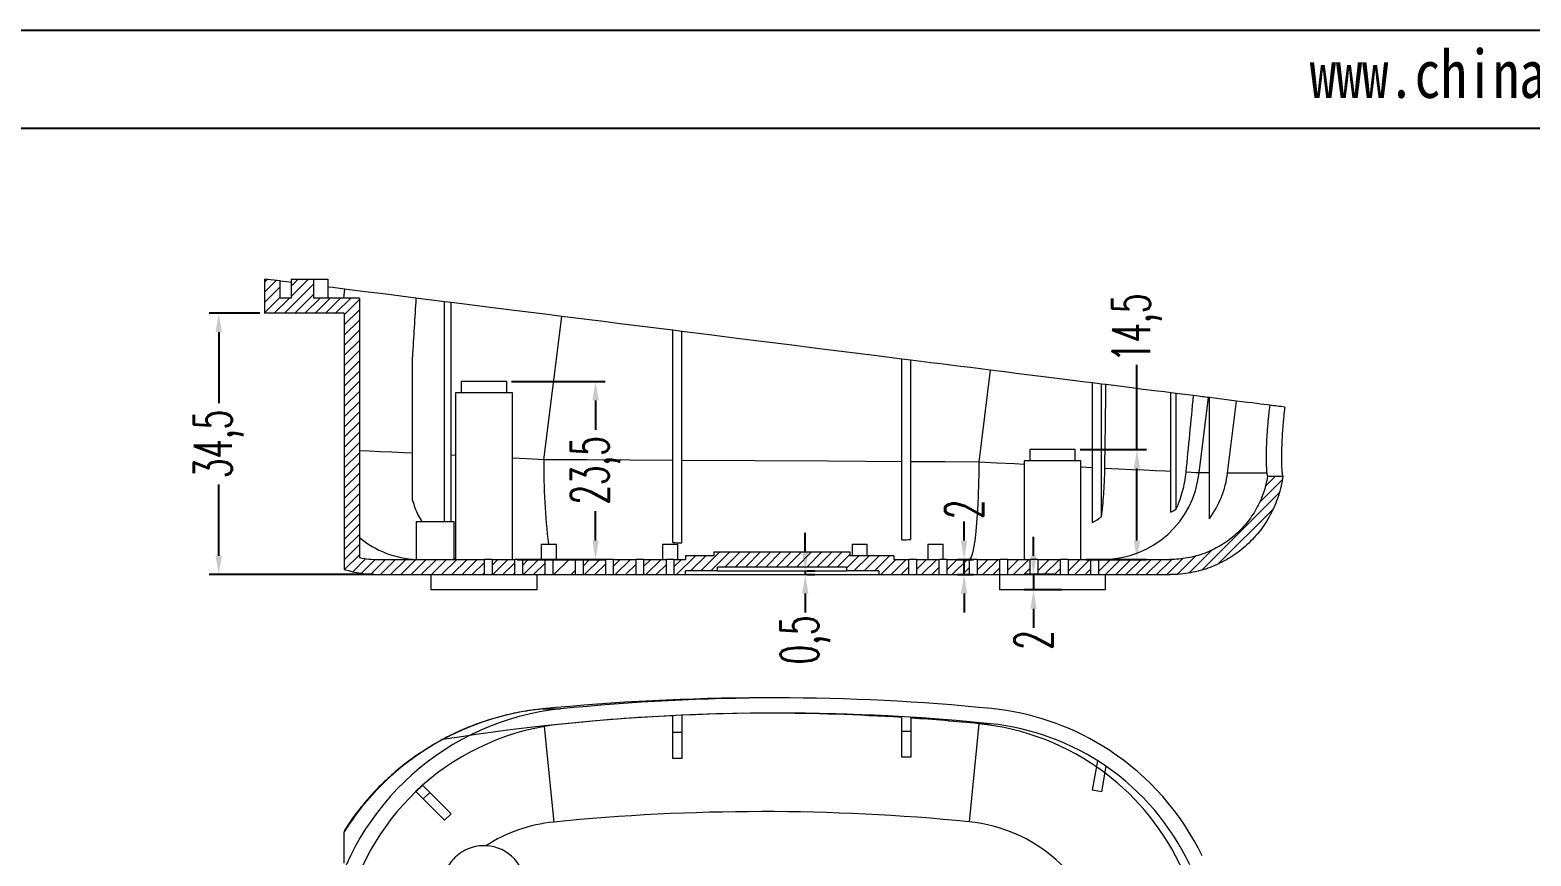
# Model space of a CAD drawing. Header units: inches. Extents: x 2104 to 4248, y 410 to 955.
# Drawn here: x 3642.6 to 3840.6, y 845.8 to 954.8 of the extents above; entities that cross this region are included whole.
import ezdxf

# ---------------------------------------------------------------- set-up
doc = ezdxf.new("R2010")
doc.units = ezdxf.units.IN
doc.layers.add('文字', color=81, linetype='Continuous')
doc.styles.add('SLDTEXTSTYLE2', font='TXT', dxfattribs={"width": 0.6, "bigfont": 'bigfont'})
doc.styles.add('宋体', font='', dxfattribs={"width": 0.8, "height": 3.5})
doc.styles.get('宋体').set_extended_font_data('SimSun')
doc.dimstyles.new('5', dxfattribs={"dimtxt": 5, "dimasz": 2.5, "dimexe": 1.25, "dimexo": 0.625, "dimtad": 0, "dimzin": 12, "dimtxsty": 'SLDTEXTSTYLE2', "dimcen": 2.5, "dimclrd": 3, "dimclre": 3, "dimclrt": 256, "dimadec": 0, "dimazin": 0, "dimtfac": 1, "dimtmove": 0, "dimatfit": 3, "dimfxl": 1, "dimarcsym": 0})

# ---------------------------------------------------------------- blocks, each defined once
blk = doc.blocks.new('*D78')
at = {"color": 3, "lineweight": -2}
for p, q in [((3774.93, 885.4), (3774.93, 887.9)), ((3777.88, 882.9), (3773.68, 882.9)), ((3774.93, 882.9), (3774.93, 880.9)), ((3778.68, 880.9), (3773.68, 880.9)), ((3774.93, 878.4), (3774.93, 875.9))]:
    blk.add_line(p, q, dxfattribs=at)
at = {"color": 3}
for points in [[(3774.52, 885.4), (3775.35, 885.4), (3774.93, 882.9)], [(3774.52, 878.4), (3775.35, 878.4), (3774.93, 880.9)]]:
    blk.add_solid(points, dxfattribs=at)
at = {"layer": 'Defpoints', "color": 0}
for p in [(3778.51, 882.9), (3774.93, 880.9), (3779.31, 880.9)]:
    blk.add_point(p, dxfattribs=at)
at = {"insert": (3774.93, 874.28), "char_height": 5, "attachment_point": 5, "rotation": 90, "style": 'SLDTEXTSTYLE2'}
blk.add_mtext('2', dxfattribs=at)
blk = doc.blocks.new('*D79')
at = {"color": 3, "lineweight": -2}
for p, q in [((3765.78, 887.4), (3765.78, 889.9)), ((3764.92, 884.9), (3767.03, 884.9)), ((3765.78, 882.9), (3765.78, 884.9)), ((3764.92, 882.9), (3767.03, 882.9)), ((3765.78, 880.4), (3765.78, 877.9))]:
    blk.add_line(p, q, dxfattribs=at)
at = {"color": 3}
for points in [[(3765.36, 887.4), (3766.2, 887.4), (3765.78, 884.9)], [(3765.36, 880.4), (3766.2, 880.4), (3765.78, 882.9)]]:
    blk.add_solid(points, dxfattribs=at)
at = {"layer": 'Defpoints', "color": 0}
for p in [(3764.29, 884.9), (3765.78, 884.9), (3764.29, 882.9)]:
    blk.add_point(p, dxfattribs=at)
at = {"insert": (3765.78, 891.53), "char_height": 5, "attachment_point": 5, "rotation": 90, "style": 'SLDTEXTSTYLE2'}
blk.add_mtext('2', dxfattribs=at)
blk = doc.blocks.new('*D80')
at = {"color": 3, "lineweight": -2}
for p, q in [((3744.83, 885.9), (3744.83, 888.4)), ((3744.83, 883.4), (3744.83, 882.9)), ((3745.1, 883.4), (3746.08, 883.4)), ((3745.1, 882.9), (3746.08, 882.9)), ((3744.83, 880.4), (3744.83, 877.9))]:
    blk.add_line(p, q, dxfattribs=at)
at = {"color": 3}
for points in [[(3744.41, 885.9), (3745.25, 885.9), (3744.83, 883.4)], [(3744.41, 880.4), (3745.25, 880.4), (3744.83, 882.9)]]:
    blk.add_solid(points, dxfattribs=at)
at = {"layer": 'Defpoints', "color": 0}
for p in [(3744.48, 883.4), (3744.48, 882.9), (3744.83, 882.9)]:
    blk.add_point(p, dxfattribs=at)
at = {"insert": (3744.83, 874.28), "char_height": 5, "attachment_point": 5, "rotation": 90, "style": 'SLDTEXTSTYLE2'}
blk.add_mtext('{\\Ftxt,bigfont|c134;0},5', dxfattribs=at)
blk = doc.blocks.new('*D81')
at = {"color": 3, "lineweight": -2}
for p, q in [((3706.07, 908.4), (3718.42, 908.4)), ((3717.17, 905.9), (3717.17, 902.03)), ((3717.17, 887.4), (3717.17, 891.28)), ((3706.82, 884.9), (3718.42, 884.9))]:
    blk.add_line(p, q, dxfattribs=at)
at = {"color": 3}
for points in [[(3716.75, 905.9), (3717.59, 905.9), (3717.17, 908.4)], [(3716.75, 887.4), (3717.59, 887.4), (3717.17, 884.9)]]:
    blk.add_solid(points, dxfattribs=at)
at = {"layer": 'Defpoints', "color": 0}
for p in [(3705.45, 908.4), (3717.17, 908.4), (3706.2, 884.9)]:
    blk.add_point(p, dxfattribs=at)
at = {"insert": (3717.17, 896.65), "char_height": 5, "attachment_point": 5, "rotation": 90, "style": 'SLDTEXTSTYLE2'}
blk.add_mtext('23,5', dxfattribs=at)
blk = doc.blocks.new('*D82')
at = {"color": 3, "lineweight": -2}
for p, q in [((3788.58, 899.4), (3788.58, 910.59)), ((3781.07, 899.4), (3789.83, 899.4)), ((3788.58, 887.4), (3788.58, 896.9)), ((3781.82, 884.9), (3789.83, 884.9))]:
    blk.add_line(p, q, dxfattribs=at)
at = {"color": 3}
for points in [[(3788.16, 896.9), (3789, 896.9), (3788.58, 899.4)], [(3788.16, 887.4), (3789, 887.4), (3788.58, 884.9)]]:
    blk.add_solid(points, dxfattribs=at)
at = {"layer": 'Defpoints', "color": 0}
for p in [(3780.45, 899.4), (3781.2, 884.9), (3788.58, 884.9)]:
    blk.add_point(p, dxfattribs=at)
at = {"insert": (3788.58, 915.47), "char_height": 5, "attachment_point": 5, "rotation": 90, "style": 'SLDTEXTSTYLE2'}
blk.add_mtext('14,5', dxfattribs=at)
blk = doc.blocks.new('*D83')
at = {"color": 3, "lineweight": -2}
for p, q in [((3672.88, 917.4), (3666.21, 917.4)), ((3667.46, 914.9), (3667.46, 905.53)), ((3667.46, 885.4), (3667.46, 894.78)), ((3687.88, 882.9), (3666.21, 882.9))]:
    blk.add_line(p, q, dxfattribs=at)
at = {"color": 3}
for points in [[(3667.04, 914.9), (3667.88, 914.9), (3667.46, 917.4)], [(3667.04, 885.4), (3667.88, 885.4), (3667.46, 882.9)]]:
    blk.add_solid(points, dxfattribs=at)
at = {"layer": 'Defpoints', "color": 0}
for p in [(3667.46, 917.4), (3673.51, 917.4), (3688.51, 882.9)]:
    blk.add_point(p, dxfattribs=at)
at = {"insert": (3667.46, 900.15), "char_height": 5, "attachment_point": 5, "rotation": 90, "style": 'SLDTEXTSTYLE2'}
blk.add_mtext('34,5', dxfattribs=at)

msp = doc.modelspace()

# ---------------------------------------------------------------- hatches: boundary and pattern name
at = {"linetype": 'Continuous', "lineweight": 0}
h = msp.add_hatch(dxfattribs=at)
h.set_pattern_fill('ANSI31', color=4, scale=0.3, style=0)
edge = h.paths.add_edge_path(flags=0)
edge.add_arc((3688.51, 897.903), 15, 252.5424, 270)
edge.add_line((3688.51, 882.903), (3702.51, 882.903))
edge.add_line((3702.51, 882.903), (3702.51, 884.903))
edge.add_line((3702.51, 884.903), (3688.51, 884.903))
edge.add_arc((3688.51, 897.903), 13, 258.91251, 270, ccw=False)
edge.add_line((3686.01, 885.145), (3686.01, 919.403))
edge.add_line((3686.01, 919.403), (3680.01, 919.403))
edge.add_line((3680.01, 919.403), (3680.01, 921.903))
edge.add_line((3680.01, 921.903), (3677.01, 921.903))
edge.add_line((3677.01, 921.903), (3677.01, 919.403))
edge.add_line((3677.01, 919.403), (3675.51, 919.403))
edge.add_line((3675.51, 919.403), (3675.51, 921.652))
edge.add_line((3675.51, 921.652), (3673.51, 921.903))
edge.add_line((3673.51, 921.903), (3673.51, 917.403))
edge.add_line((3673.51, 917.403), (3684.01, 917.403))
edge.add_line((3684.01, 917.403), (3684.01, 883.594))
h = msp.add_hatch(dxfattribs=at)
h.set_pattern_fill('ANSI31', color=4, scale=0.3, style=0)
edge = h.paths.add_edge_path(flags=0)
edge.add_line((3783.51, 884.903), (3783.51, 882.903))
edge.add_line((3783.51, 882.903), (3792.953, 882.903))
edge.add_spline(control_points=[(3792.953, 882.903), (3793.436, 882.903), (3793.92, 882.926), (3794.401, 882.973), (3796.072, 883.135), (3797.739, 883.587), (3799.262, 884.293), (3800.785, 884.999), (3802.208, 885.978), (3803.412, 887.148), (3804.615, 888.318), (3805.634, 889.712), (3806.382, 891.214), (3807.111, 892.678), (3807.604, 894.282), (3807.822, 895.902)], knot_values=[0, 0, 0, 0, 0.0014492, 0.0014492, 0.0014492, 0.0065533, 0.0065533, 0.0065533, 0.0116564, 0.0116564, 0.0116564, 0.0167589, 0.0167589, 0.0167589, 0.0217279, 0.0217279, 0.0217279, 0.0217279], weights=[1, 1, 1, 1, 1, 1, 1, 1, 1, 1, 1, 1, 1, 1, 1, 1], degree=3, periodic=0)
edge.add_line((3807.822, 895.902), (3805.801, 895.902))
edge.add_spline(control_points=[(3805.801, 895.902), (3805.597, 894.59), (3805.184, 893.295), (3804.592, 892.106), (3803.943, 890.804), (3803.06, 889.596), (3802.017, 888.582), (3800.974, 887.568), (3799.741, 886.72), (3798.421, 886.108), (3797.1, 885.496), (3795.656, 885.104), (3794.208, 884.963), (3793.791, 884.923), (3793.372, 884.903), (3792.953, 884.903)], knot_values=[0.0003807, 0.0003807, 0.0003807, 0.0003807, 0.0043646, 0.0043646, 0.0043646, 0.0087291, 0.0087291, 0.0087291, 0.0130941, 0.0130941, 0.0130941, 0.01746, 0.01746, 0.01746, 0.0186996, 0.0186996, 0.0186996, 0.0186996], weights=[1, 1, 1, 1, 1, 1, 1, 1, 1, 1, 1, 1, 1, 1, 1, 1], degree=3, periodic=0)
edge.add_line((3792.953, 884.903), (3783.51, 884.903))
h = msp.add_hatch(dxfattribs=at)
h.set_pattern_fill('ANSI31', color=4, scale=0.3, style=0)
h.paths.add_polyline_path([(3729.01, 883.403), (3733.26, 883.403), (3733.26, 883.903), (3750.26, 883.903), (3750.26, 883.403), (3754.51, 883.403), (3754.51, 882.903), (3758.51, 882.903), (3758.51, 884.903), (3756.51, 884.903), (3756.51, 885.403), (3750.76, 885.403), (3750.76, 885.903), (3732.76, 885.903), (3732.76, 885.403), (3729.01, 885.403), (3729.01, 884.903), (3727.51, 884.903), (3727.51, 882.903), (3729.01, 882.903)], flags=0)
h = msp.add_hatch(dxfattribs=at)
h.set_pattern_fill('ANSI31', color=4, scale=0.3, style=0)
h.paths.add_polyline_path([(3706.51, 884.903), (3703.51, 884.903), (3703.51, 882.903), (3706.51, 882.903)], flags=0)
h = msp.add_hatch(dxfattribs=at)
h.set_pattern_fill('ANSI31', color=4, scale=0.3, style=0)
h.paths.add_polyline_path([(3710.51, 884.903), (3707.51, 884.903), (3707.51, 882.903), (3710.51, 882.903)], flags=0)
h = msp.add_hatch(dxfattribs=at)
h.set_pattern_fill('ANSI31', color=4, scale=0.5, style=0)
h.paths.add_polyline_path([(3714.51, 884.903), (3711.51, 884.903), (3711.51, 882.903), (3714.51, 882.903)], flags=0)
h = msp.add_hatch(dxfattribs=at)
h.set_pattern_fill('ANSI31', color=4, scale=0.3, style=0)
h.paths.add_polyline_path([(3718.51, 884.903), (3715.51, 884.903), (3715.51, 882.903), (3718.51, 882.903)], flags=0)
h = msp.add_hatch(dxfattribs=at)
h.set_pattern_fill('ANSI31', color=4, scale=0.3, style=0)
h.paths.add_polyline_path([(3722.51, 884.903), (3719.51, 884.903), (3719.51, 882.903), (3722.51, 882.903)], flags=0)
h = msp.add_hatch(dxfattribs=at)
h.set_pattern_fill('ANSI31', color=4, scale=0.3, style=0)
h.paths.add_polyline_path([(3726.51, 884.903), (3723.51, 884.903), (3723.51, 882.903), (3726.51, 882.903)], flags=0)
h = msp.add_hatch(dxfattribs=at)
h.set_pattern_fill('ANSI31', color=4, scale=0.3, style=0)
h.paths.add_polyline_path([(3762.51, 884.903), (3759.51, 884.903), (3759.51, 882.903), (3762.51, 882.903)], flags=0)
h = msp.add_hatch(dxfattribs=at)
h.set_pattern_fill('ANSI31', color=4, scale=0.3, style=0)
h.paths.add_polyline_path([(3766.51, 884.903), (3763.51, 884.903), (3763.51, 882.903), (3766.51, 882.903)], flags=0)
h = msp.add_hatch(dxfattribs=at)
h.set_pattern_fill('ANSI31', color=4, scale=0.3, style=0)
h.paths.add_polyline_path([(3770.51, 884.903), (3767.51, 884.903), (3767.51, 882.903), (3770.51, 882.903)], flags=0)
h = msp.add_hatch(dxfattribs=at)
h.set_pattern_fill('ANSI31', color=4, scale=0.3, style=0)
h.paths.add_polyline_path([(3774.51, 884.903), (3771.51, 884.903), (3771.51, 882.903), (3774.51, 882.903)], flags=0)
h = msp.add_hatch(dxfattribs=at)
h.set_pattern_fill('ANSI31', color=4, scale=0.3, style=0)
h.paths.add_polyline_path([(3778.51, 884.903), (3775.51, 884.903), (3775.51, 882.903), (3778.51, 882.903)], flags=0)
h = msp.add_hatch(dxfattribs=at)
h.set_pattern_fill('ANSI31', color=4, scale=0.3, style=0)
h.paths.add_polyline_path([(3782.51, 884.903), (3779.51, 884.903), (3779.51, 882.903), (3782.51, 882.903)], flags=0)

# ---------------------------------------------------------------- linework, layer by layer
for p, q in [((3476.769, 954.773), (4247.519, 954.773)), ((3496.713, 941.797), (4234.544, 941.797)), ((3693.477, 854.284), (3694.359, 855.099))]:
    msp.add_line(p, q)
at = {"color": 7, "linetype": 'Continuous', "lineweight": 15}
for p, q in [((3673.51, 921.903), (3673.51, 917.403)), ((3675.51, 921.652), (3673.51, 921.903)), ((3675.51, 921.652), (3675.51, 919.403)), ((3677.01, 921.903), (3677.01, 919.403)), ((3677.01, 921.903), (3680.01, 921.903)), ((3680.01, 919.403), (3680.01, 921.903)), ((3680.01, 921.903), (3681.848, 921.903)), ((3681.848, 921.903), (3681.848, 919.403)), ((3677.01, 919.403), (3675.51, 919.403)), ((3686.01, 919.403), (3680.01, 919.403)), ((3684.064, 920.578), (3683.916, 919.403)), ((3686.01, 919.403), (3686.01, 885.145)), ((3697.252, 918.923), (3693.477, 919.396)), ((3697.252, 889.903), (3697.252, 918.923)), ((3698.101, 918.816), (3697.252, 918.923)), ((3698.101, 889.903), (3698.101, 918.816)), ((3684.01, 917.403), (3673.51, 917.403)), ((3684.01, 917.403), (3684.01, 883.594)), ((3710.361, 898.065), (3712.735, 916.979)), ((3727.358, 887.129), (3727.358, 915.144)), ((3728.558, 914.993), (3727.358, 915.144)), ((3728.558, 887.097), (3728.558, 914.993)), ((3693.01, 892.695), (3693.01, 911.642)), ((3757.558, 887.478), (3757.558, 911.353)), ((3758.758, 911.202), (3757.558, 911.353)), ((3758.758, 887.538), (3758.758, 911.202)), ((3769.238, 909.887), (3767.714, 897.742)), ((3698.697, 906.903), (3698.697, 884.903)), ((3706.197, 906.903), (3698.697, 906.903)), ((3699.447, 908.403), (3699.447, 906.903)), ((3705.447, 908.403), (3699.447, 908.403)), ((3705.447, 906.903), (3705.447, 908.403)), ((3706.197, 884.903), (3706.197, 906.903)), ((3782.716, 889.787), (3782.716, 908.195)), ((3783.898, 908.047), (3782.716, 908.195)), ((3783.898, 890.545), (3783.898, 908.047)), ((3784.494, 907.972), (3783.898, 908.047)), ((3793.059, 891.128), (3793.059, 906.897)), ((3793.748, 906.81), (3793.059, 906.897)), ((3793.748, 891.566), (3793.748, 906.81)), ((3796.041, 906.523), (3793.748, 906.81)), ((3796.77, 896.319), (3798.02, 906.274)), ((3798.138, 906.259), (3798.02, 906.274)), ((3798.138, 890.285), (3798.138, 906.259)), ((3801.73, 905.809), (3798.138, 906.259)), ((3800.537, 896.305), (3801.73, 905.809)), ((3774.447, 899.403), (3774.447, 897.903)), ((3780.447, 899.403), (3774.447, 899.403)), ((3780.447, 897.903), (3780.447, 899.403)), ((3773.697, 897.903), (3773.697, 884.903)), ((3781.197, 897.903), (3773.697, 897.903)), ((3781.197, 884.903), (3781.197, 897.903)), ((3805.801, 895.902), (3807.822, 895.902)), ((3693.51, 889.903), (3693.51, 884.903)), ((3693.51, 889.903), (3696.01, 889.903)), ((3696.01, 889.903), (3698.51, 889.903)), ((3698.51, 884.903), (3698.51, 889.903)), ((3710.01, 886.903), (3710.01, 884.903)), ((3710.01, 886.903), (3711.01, 886.903)), ((3711.01, 886.903), (3712.01, 886.903)), ((3712.01, 884.903), (3712.01, 886.903)), ((3726.01, 886.903), (3726.01, 884.903)), ((3726.01, 886.903), (3727.01, 886.903)), ((3727.01, 886.903), (3728.01, 886.903)), ((3728.01, 884.903), (3728.01, 886.903)), ((3729.01, 885.403), (3729.01, 884.903)), ((3732.76, 885.403), (3729.01, 885.403)), ((3732.76, 885.903), (3732.76, 885.403)), ((3732.76, 885.903), (3750.76, 885.903)), ((3750.76, 885.403), (3750.76, 885.903)), ((3756.51, 885.403), (3750.76, 885.403)), ((3751.01, 886.903), (3751.01, 885.403)), ((3751.01, 886.903), (3752.01, 886.903)), ((3752.01, 886.903), (3753.01, 886.903)), ((3753.01, 885.403), (3753.01, 886.903)), ((3756.51, 885.403), (3756.51, 884.903)), ((3761.01, 886.903), (3761.01, 884.903)), ((3761.01, 886.903), (3762.01, 886.903)), ((3762.01, 886.903), (3763.01, 886.903)), ((3763.01, 884.903), (3763.01, 886.903)), ((3688.51, 884.903), (3702.51, 884.903)), ((3702.51, 882.903), (3702.51, 884.903)), ((3703.51, 884.903), (3702.51, 884.903)), ((3703.51, 884.903), (3703.51, 882.903)), ((3703.51, 884.903), (3706.51, 884.903)), ((3706.51, 882.903), (3706.51, 884.903)), ((3707.51, 884.903), (3706.51, 884.903)), ((3707.51, 884.903), (3707.51, 882.903)), ((3707.51, 884.903), (3710.51, 884.903)), ((3710.51, 882.903), (3710.51, 884.903)), ((3711.51, 884.903), (3710.51, 884.903)), ((3711.51, 884.903), (3711.51, 882.903)), ((3711.51, 884.903), (3714.51, 884.903)), ((3714.51, 882.903), (3714.51, 884.903)), ((3715.51, 884.903), (3714.51, 884.903)), ((3715.51, 884.903), (3715.51, 882.903)), ((3715.51, 884.903), (3718.51, 884.903)), ((3718.51, 882.903), (3718.51, 884.903)), ((3719.51, 884.903), (3718.51, 884.903)), ((3719.51, 884.903), (3719.51, 882.903)), ((3719.51, 884.903), (3722.51, 884.903)), ((3722.51, 882.903), (3722.51, 884.903)), ((3723.51, 884.903), (3722.51, 884.903)), ((3723.51, 884.903), (3726.51, 884.903)), ((3723.51, 884.903), (3723.51, 882.903)), ((3726.51, 882.903), (3726.51, 884.903)), ((3727.51, 884.903), (3726.51, 884.903)), ((3727.51, 884.903), (3727.51, 882.903)), ((3727.51, 884.903), (3729.01, 884.903)), ((3729.01, 882.903), (3729.01, 883.403)), ((3733.26, 883.403), (3729.01, 883.403)), ((3750.26, 883.903), (3733.26, 883.903)), ((3733.26, 883.403), (3733.26, 883.903)), ((3733.26, 883.403), (3750.26, 883.403)), ((3750.26, 883.903), (3750.26, 883.403)), ((3754.51, 883.403), (3750.26, 883.403)), ((3754.51, 883.403), (3754.51, 882.903)), ((3756.51, 884.903), (3758.51, 884.903)), ((3758.51, 882.903), (3758.51, 884.903)), ((3759.51, 884.903), (3758.51, 884.903)), ((3759.51, 884.903), (3759.51, 882.903)), ((3759.51, 884.903), (3762.51, 884.903)), ((3762.51, 882.903), (3762.51, 884.903)), ((3763.51, 884.903), (3762.51, 884.903)), ((3763.51, 884.903), (3763.51, 882.903)), ((3763.51, 884.903), (3766.51, 884.903)), ((3766.51, 882.903), (3766.51, 884.903)), ((3767.51, 884.903), (3766.51, 884.903)), ((3767.51, 884.903), (3767.51, 882.903)), ((3767.51, 884.903), (3770.51, 884.903)), ((3770.51, 882.903), (3770.51, 884.903)), ((3771.51, 884.903), (3770.51, 884.903)), ((3771.51, 884.903), (3771.51, 882.903)), ((3771.51, 884.903), (3774.51, 884.903)), ((3774.51, 882.903), (3774.51, 884.903)), ((3775.51, 884.903), (3774.51, 884.903)), ((3775.51, 884.903), (3775.51, 882.903)), ((3775.51, 884.903), (3778.51, 884.903)), ((3778.51, 882.903), (3778.51, 884.903)), ((3779.51, 884.903), (3778.51, 884.903)), ((3779.51, 884.903), (3779.51, 882.903)), ((3779.51, 884.903), (3782.51, 884.903)), ((3782.51, 882.903), (3782.51, 884.903)), ((3783.51, 884.903), (3782.51, 884.903)), ((3783.51, 884.903), (3783.51, 882.903)), ((3783.51, 884.903), (3792.953, 884.903)), ((3688.51, 882.903), (3702.51, 882.903)), ((3695.447, 882.903), (3695.447, 880.903)), ((3702.51, 882.903), (3703.51, 882.903)), ((3703.51, 882.903), (3706.51, 882.903)), ((3706.51, 882.903), (3707.51, 882.903)), ((3707.51, 882.903), (3710.51, 882.903)), ((3709.447, 880.903), (3709.447, 882.903)), ((3710.51, 882.903), (3711.51, 882.903)), ((3711.51, 882.903), (3714.51, 882.903)), ((3714.51, 882.903), (3715.51, 882.903)), ((3715.51, 882.903), (3718.51, 882.903)), ((3718.51, 882.903), (3719.51, 882.903)), ((3719.51, 882.903), (3722.51, 882.903)), ((3722.51, 882.903), (3723.51, 882.903)), ((3723.51, 882.903), (3726.51, 882.903)), ((3726.51, 882.903), (3727.51, 882.903)), ((3727.51, 882.903), (3729.01, 882.903)), ((3729.01, 882.903), (3754.51, 882.903)), ((3754.51, 882.903), (3758.51, 882.903)), ((3758.51, 882.903), (3759.51, 882.903)), ((3759.51, 882.903), (3762.51, 882.903)), ((3762.51, 882.903), (3763.51, 882.903)), ((3763.51, 882.903), (3766.51, 882.903)), ((3766.51, 882.903), (3767.51, 882.903)), ((3767.51, 882.903), (3770.51, 882.903)), ((3770.447, 882.903), (3770.447, 880.903)), ((3770.51, 882.903), (3771.51, 882.903)), ((3771.51, 882.903), (3774.51, 882.903)), ((3774.51, 882.903), (3775.51, 882.903)), ((3775.51, 882.903), (3778.51, 882.903)), ((3778.51, 882.903), (3779.51, 882.903)), ((3779.51, 882.903), (3782.51, 882.903)), ((3782.51, 882.903), (3783.51, 882.903)), ((3783.51, 882.903), (3792.953, 882.903)), ((3784.447, 880.903), (3784.447, 882.903)), ((3709.447, 880.903), (3695.447, 880.903)), ((3784.447, 880.903), (3770.447, 880.903)), ((3741.178, 866.629), (3739.232, 866.629)), ((3710.162, 865.176), (3712.536, 865.176)), ((3727.358, 858.655), (3727.358, 864.289)), ((3728.558, 864.345), (3728.558, 858.655)), ((3757.558, 858.805), (3757.558, 864.151)), ((3758.758, 864.079), (3758.758, 858.805)), ((3767.714, 863.225), (3766.436, 850.289)), ((3769.238, 863.225), (3767.714, 863.225)), ((3728.558, 862.055), (3727.358, 862.055)), ((3758.758, 862.205), (3757.558, 862.205)), ((3728.558, 858.655), (3727.358, 858.655)), ((3758.758, 858.805), (3757.558, 858.805)), ((3782.716, 854.446), (3783.402, 858.338)), ((3784.494, 857.617), (3783.898, 854.237)), ((3697.252, 850.509), (3693.477, 854.284)), ((3694.359, 855.099), (3698.101, 851.357)), ((3695.293, 854.165), (3694.445, 853.316)), ((3783.898, 854.237), (3782.716, 854.446)), ((3698.101, 851.357), (3697.252, 850.509)), ((3684.01, 844.827), (3684.01, 848.974))]:
    msp.add_line(p, q, dxfattribs=at)
at = {"color": 8, "linetype": 'Continuous', "lineweight": 15}
for p, q in [((3698.697, 898.637), (3698.101, 898.666)), ((3798.138, 896.314), (3796.77, 896.319)), ((3710.394, 862.862), (3711.656, 850.252))]:
    msp.add_line(p, q, dxfattribs=at)
at = {"color": 7, "linetype": 'Continuous', "lineweight": 15, "flags": 128}
for points in [[(3677.01, 921.463), (3676.429, 921.536), (3675.965, 921.594), (3675.658, 921.633), (3675.51, 921.652)], [(3684.064, 920.578), (3682.506, 920.773), (3681.848, 920.856)], [(3693.477, 919.396), (3691.783, 919.609), (3690.222, 919.805), (3688.802, 919.983), (3687.532, 920.143), (3686.417, 920.283), (3685.464, 920.402), (3684.678, 920.501), (3684.064, 920.578)], [(3712.735, 916.979), (3710.492, 917.261), (3708.275, 917.539), (3706.095, 917.813), (3703.963, 918.08), (3701.888, 918.341), (3699.881, 918.593), (3698.101, 918.816)], [(3727.358, 915.144), (3725.527, 915.373), (3723.697, 915.603), (3721.868, 915.833), (3720.04, 916.062), (3718.212, 916.292), (3716.385, 916.521), (3714.56, 916.75), (3712.735, 916.979)], [(3757.558, 911.353), (3753.936, 911.808), (3750.312, 912.262), (3746.687, 912.718), (3743.061, 913.173), (3739.434, 913.628), (3735.808, 914.083), (3732.182, 914.538), (3728.558, 914.993)], [(3769.238, 909.887), (3767.93, 910.051), (3766.621, 910.215), (3765.312, 910.38), (3764.002, 910.544), (3762.692, 910.709), (3761.381, 910.873), (3760.07, 911.038), (3758.758, 911.202)], [(3782.716, 908.195), (3781.775, 908.313), (3780.095, 908.524), (3778.369, 908.741), (3776.601, 908.963), (3774.798, 909.189), (3772.966, 909.419), (3771.111, 909.652), (3769.238, 909.887)], [(3793.059, 906.897), (3792.209, 907.004), (3790.867, 907.172), (3789.418, 907.354), (3787.868, 907.548), (3786.224, 907.755), (3784.494, 907.972)], [(3798.02, 906.274), (3797.84, 906.297), (3797.641, 906.322), (3797.422, 906.349), (3797.184, 906.379), (3796.927, 906.411), (3796.651, 906.446), (3796.355, 906.483), (3796.041, 906.523)], [(3806.095, 905.261), (3805.742, 905.305), (3805.334, 905.356), (3804.871, 905.414), (3804.353, 905.479), (3803.78, 905.551), (3803.151, 905.63), (3802.468, 905.716), (3801.73, 905.809)], [(3727.358, 897.97), (3721.685, 898.001), (3716.018, 898.033), (3710.361, 898.065)], [(3757.558, 897.8), (3747.898, 897.854), (3738.227, 897.908), (3728.558, 897.963)], [(3767.714, 897.742), (3763.239, 897.768), (3758.758, 897.793)], [(3767.714, 897.742), (3767.704, 896.299), (3767.679, 894.876), (3767.638, 893.49), (3767.582, 892.159), (3767.513, 890.899), (3767.43, 889.726), (3767.334, 888.654), (3767.228, 887.696), (3767.111, 886.865), (3766.987, 886.17), (3766.855, 885.621), (3766.719, 885.224), (3766.578, 884.983), (3766.436, 884.903)], [(3796.77, 896.319), (3796.31, 896.342), (3795.74, 896.37), (3795.061, 896.403)], [(3805.705, 896.285), (3805.049, 896.287), (3803.968, 896.291), (3802.464, 896.297), (3800.537, 896.305)]]:
    msp.add_lwpolyline(points, dxfattribs=at)
at = {"color": 8, "linetype": 'Continuous', "lineweight": 15, "flags": 128}
for points in [[(3693.01, 898.915), (3691.942, 898.967), (3690.287, 899.048), (3688.742, 899.124), (3687.314, 899.194), (3686.01, 899.258)], [(3710.361, 898.065), (3708.116, 898.175), (3706.197, 898.269)], [(3773.697, 897.449), (3772.422, 897.512), (3770.083, 897.626), (3767.714, 897.742)], [(3782.716, 897.008), (3781.244, 897.08), (3781.197, 897.082)], [(3793.059, 896.501), (3792.33, 896.537), (3790.988, 896.602), (3789.511, 896.675), (3787.904, 896.753), (3786.177, 896.838), (3784.339, 896.928)]]:
    msp.add_lwpolyline(points, dxfattribs=at)
at = {"color": 8, "linetype": 'Continuous', "lineweight": 15}
for centre, radius, start, end in [((3788.296, 896.689), 77.947, 178.98848, 187.21267), ((3694.027, 897.404), 12.502, 230.11063, 267.62701)]:
    msp.add_arc(centre, radius, start, end, dxfattribs=at)
at = {"color": 7, "linetype": 'Continuous', "lineweight": 15}
for centre, radius, start, end in [((3784.035, 897.713), 12.811, 270.53433, 353.75359), ((3688.51, 897.903), 13, 258.91251, 270), ((3688.51, 897.903), 15, 252.5424, 270), ((3741.178, 583.486), 283.143, 84.27254, 95.80581), ((3765.98, 830.843), 34.545, 58.53954, 84.26103), ((3716.155, 830.533), 34.832, 95.96451, 167.66884), ((3741.176, 583.425), 281.204, 84.27269, 99.05266), ((3741.18, 583.43), 281.199, 92.81738, 95.80567), ((3741.178, 583.464), 281.164, 86.66016, 92.57255), ((3765.98, 830.813), 32.575, 55.36569, 84.25999), ((3716.05, 830.735), 32.621, 95.833, 131.67801), ((3765.774, 830.539), 34.912, 25.86845, 56.83613), ((3765.777, 830.523), 32.93, 25.3405, 55.36227), ((3716.351, 830.409), 33.064, 133.77363, 167.55252), ((3702.447, 841.629), 5.5, 181.2644, 87.40785)]:
    msp.add_arc(centre, radius, start, end, dxfattribs=at)
for centre, major_axis, ratio, start_param, end_param in [((3717.408, 927.611), (23.335, 373.266), 0.0625144, 1.5967132, 1.6174997), ((3779.693, 1019.415), (1.003, 268.995), 0.0213076, 4.2397052, 4.2853038), ((3777.309, 1000.424), (38.64, 459.546), 0.0587174, 4.4889931, 4.5115435), ((3739.232, 579.038), (289.613, 0), 0.9930177, 1.5707963, 1.6713399), ((3713.679, 830.353), (35.04, 0), 0.9988542, 1.6713399, 2.5806034), ((3739.232, 579.038), (287.628, 0), 0.9929154, 1.5070372, 1.5673876), ((3739.232, 579.038), (287.628, 0), 0.9929154, 1.4716095, 1.5028561), ((3764.44, 830.387), (33.056, 0), 0.9983143, 0.9248319, 1.4716095), ((3764.44, 830.387), (33.056, 0), 0.9983143, 0.423347, 0.9248319), ((3739.232, 579.038), (274.729, 0), 0.9922143, 1.4716095, 1.6713399), ((3713.679, 830.353), (20.157, 0), 0.9922143, 1.6713399, 2.1470665), ((3764.44, 830.387), (20.157, 0), 0.9922143, 0.2099901, 1.4716095)]:
    msp.add_ellipse(centre, major_axis=major_axis, ratio=ratio, start_param=start_param, end_param=end_param, dxfattribs=at)
for points, knots in [([(3806.095, 905.261), (3806.045, 904.879), (3806, 904.502), (3805.938, 903.946), (3805.918, 903.76), (3805.882, 903.4), (3805.865, 903.225), (3805.817, 902.713), (3805.79, 902.386), (3805.744, 901.779), (3805.725, 901.497), (3805.693, 900.964), (3805.68, 900.712), (3805.658, 900.241), (3805.65, 900.021), (3805.629, 899.399), (3805.623, 899.035), (3805.617, 898.385), (3805.619, 898.099), (3805.626, 897.591), (3805.633, 897.368), (3805.649, 896.974), (3805.659, 896.804), (3805.681, 896.51), (3805.693, 896.387), (3805.705, 896.285)], [0, 0, 0, 0, 0.0625, 0.0625, 0.09375, 0.09375, 0.125, 0.125, 0.1875, 0.1875, 0.25, 0.25, 0.3125, 0.3125, 0.375, 0.375, 0.5, 0.5, 0.625, 0.625, 0.75, 0.75, 0.875, 0.875, 1, 1, 1, 1]), ([(3808.083, 905.011), (3808.029, 904.583), (3807.98, 904.155), (3807.917, 903.548), (3807.897, 903.35), (3807.861, 902.963), (3807.844, 902.774), (3807.797, 902.229), (3807.772, 901.893), (3807.73, 901.263), (3807.713, 900.968), (3807.672, 900.151), (3807.656, 899.688), (3807.643, 899.069), (3807.64, 898.876), (3807.637, 898.515), (3807.637, 898.348), (3807.639, 897.876), (3807.644, 897.603), (3807.659, 897.126), (3807.669, 896.922), (3807.704, 896.4), (3807.732, 896.168), (3807.762, 896.035)], [0, 0, 0, 0, 0.0625, 0.0625, 0.09375, 0.09375, 0.125, 0.125, 0.1875, 0.1875, 0.25, 0.25, 0.375, 0.375, 0.4375, 0.4375, 0.5, 0.5, 0.625, 0.625, 0.75, 0.75, 1, 1, 1, 1]), ([(3783.898, 890.545), (3784.023, 891.466), (3784.124, 892.463), (3784.218, 893.812), (3784.235, 894.087), (3784.266, 894.643), (3784.279, 894.924), (3784.314, 895.771), (3784.33, 896.345), (3784.339, 896.928)], [0, 0, 0, 0, 0.5, 0.5, 0.625, 0.625, 0.75, 0.75, 1, 1, 1, 1]), ([(3805.801, 895.902), (3805.682, 895.141), (3805.498, 894.399), (3805.126, 893.316), (3804.985, 892.959), (3804.672, 892.257), (3804.498, 891.909), (3803.936, 890.902), (3803.507, 890.27), (3802.781, 889.382), (3802.526, 889.096), (3801.987, 888.545), (3801.704, 888.28), (3800.829, 887.531), (3800.208, 887.087), (3799.219, 886.505), (3798.879, 886.325), (3798.181, 885.993), (3797.825, 885.844), (3796.747, 885.445), (3796.011, 885.244), (3794.503, 884.973), (3793.728, 884.903), (3792.953, 884.903)], [0, 0, 0, 0, 0.125, 0.125, 0.1875, 0.1875, 0.25, 0.25, 0.375, 0.375, 0.4375, 0.4375, 0.5, 0.5, 0.625, 0.625, 0.6875, 0.6875, 0.75, 0.75, 0.875, 0.875, 1, 1, 1, 1]), ([(3807.822, 895.902), (3807.702, 895.005), (3807.502, 894.132), (3807.089, 892.857), (3806.932, 892.438), (3806.58, 891.611), (3806.383, 891.201), (3805.743, 890.009), (3805.25, 889.263), (3804.415, 888.213), (3804.12, 887.875), (3803.498, 887.223), (3803.169, 886.908), (3802.154, 886.02), (3801.431, 885.494), (3800.279, 884.804), (3799.883, 884.591), (3799.069, 884.198), (3798.653, 884.02), (3797.392, 883.546), (3796.531, 883.308), (3794.767, 882.986), (3793.86, 882.903), (3792.953, 882.903)], [0, 0, 0, 0, 0.125, 0.125, 0.1875, 0.1875, 0.25, 0.25, 0.375, 0.375, 0.4375, 0.4375, 0.5, 0.5, 0.625, 0.625, 0.6875, 0.6875, 0.75, 0.75, 0.875, 0.875, 1, 1, 1, 1]), ([(3793.748, 891.566), (3794.099, 892.313), (3794.384, 893.091), (3794.713, 894.301), (3794.806, 894.712), (3794.96, 895.549), (3795.02, 895.975), (3795.061, 896.403)], [0, 0, 0, 0, 0.5, 0.5, 0.75, 0.75, 1, 1, 1, 1]), ([(3798.138, 890.285), (3798.788, 891.172), (3799.314, 892.121), (3799.92, 893.636), (3800.091, 894.159), (3800.366, 895.221), (3800.469, 895.759), (3800.537, 896.305)], [0, 0, 0, 0, 0.5, 0.5, 0.75, 0.75, 1, 1, 1, 1]), ([(3693.01, 892.695), (3693.229, 892.041), (3693.563, 891.042), (3694.062, 890.195), (3694.234, 889.903)], [0, 0, 0, 0, 0.6547852, 1, 1, 1, 1]), ([(3698.697, 884.97), (3698.63, 884.971), (3698.563, 884.972), (3698.51, 884.971), (3698.51, 884.971)], [0, 0, 0, 0, 0.9852492, 1, 1, 1, 1]), ([(3710.162, 865.178), (3709.561, 865.108), (3708.093, 864.939), (3705.783, 864.49), (3703.252, 863.813), (3700.779, 862.947), (3698.378, 861.9), (3696.062, 860.679), (3693.844, 859.29), (3691.736, 857.74), (3689.75, 856.039), (3687.895, 854.197), (3686.193, 852.217), (3684.897, 850.518), (3684.232, 849.444), (3684.026, 849.11)], [0, 0, 0, 0, 0.0571494, 0.1396075, 0.2220654, 0.3045061, 0.3869241, 0.4693146, 0.5516733, 0.6339968, 0.7162822, 0.7985278, 0.8807324, 0.962896, 1, 1, 1, 1]), ([(3702.696, 847.123), (3702.317, 847.14), (3701.943, 847.118), (3701.39, 847.029), (3701.207, 846.99), (3700.842, 846.893), (3700.662, 846.834), (3700.136, 846.634), (3699.803, 846.466), (3699.328, 846.163), (3699.173, 846.052), (3698.878, 845.818), (3698.738, 845.694), (3698.337, 845.303), (3698.096, 845.014), (3697.673, 844.387), (3697.498, 844.057), (3697.215, 843.365), (3697.107, 842.999), (3696.97, 842.26), (3696.94, 841.886), (3696.948, 841.507)], [0, 0, 0, 0, 0.125, 0.125, 0.1875, 0.1875, 0.25, 0.25, 0.375, 0.375, 0.4375, 0.4375, 0.5, 0.5, 0.625, 0.625, 0.75, 0.75, 0.875, 0.875, 1, 1, 1, 1])]:
    msp.add_open_spline(points, degree=3, knots=knots, dxfattribs=at)
for points in [[(3808.083, 905.011), (3807.42, 905.094), (3806.758, 905.177), (3806.095, 905.261)], [(3805.705, 896.285), (3805.736, 896.034), (3805.765, 895.911), (3805.801, 895.902)], [(3807.762, 896.035), (3807.782, 895.951), (3807.801, 895.907), (3807.822, 895.902)], [(3793.059, 891.128), (3793.292, 891.258), (3793.522, 891.403), (3793.748, 891.566)], [(3782.716, 889.787), (3783.122, 890.021), (3783.517, 890.273), (3783.898, 890.545)], [(3727.358, 887.129), (3727.758, 887.117), (3728.158, 887.107), (3728.558, 887.097)], [(3757.558, 887.478), (3757.958, 887.497), (3758.358, 887.517), (3758.758, 887.538)], [(3784.873, 859.765), (3784.588, 859.951), (3784.3, 860.133), (3784.01, 860.31)]]:
    msp.add_open_spline(points, degree=3, dxfattribs=at)

# ---------------------------------------------------------------- texts
at = {"layer": '文字', "color": 0, "insert": (3811.374, 952.157), "char_height": 6.34363, "width": 111.45144, "attachment_point": 1, "style": '宋体'}
msp.add_mtext('www.chinaenclosure.com', dxfattribs=at)

# ---------------------------------------------------------------- dimensions: what is measured, and where the dimension line sits
dim = msp.add_linear_dim(base=(3788.581, 884.903), p1=(3780.447, 899.403), p2=(3781.197, 884.903), angle=90, dimstyle='5')
dim.commit()
dim.dimension.update_dxf_attribs({"geometry": '*D82', "text_midpoint": (3788.581, 915.465), "dimtype": 160})
for base, p1, p2, picture, middle in [((3667.459, 917.403), (3688.51, 882.903), (3673.51, 917.403), '*D83', (3667.459, 900.153)), ((3717.172, 908.403), (3706.197, 884.903), (3705.447, 908.403), '*D81', (3717.172, 896.653)), ((3765.78, 884.903), (3764.292, 882.903), (3764.292, 884.903), '*D79', (3765.78, 891.528)), ((3774.935, 880.903), (3778.51, 882.903), (3779.308, 880.903), '*D78', (3774.935, 874.278))]:
    dim = msp.add_linear_dim(base=base, p1=p1, p2=p2, angle=90, dimstyle='5')
    dim.commit()
    dim.dimension.update_dxf_attribs({"geometry": picture, "text_midpoint": middle})
dim = msp.add_linear_dim(base=(3744.83, 882.903), p1=(3744.479, 883.403), p2=(3744.479, 882.903), angle=90, text='{\\Ftxt,bigfont|c134;0}<>', dimstyle='5')
dim.commit()
dim.dimension.update_dxf_attribs({"geometry": '*D80', "text_midpoint": (3744.83, 874.278)})

doc.saveas('drawing.dxf')
